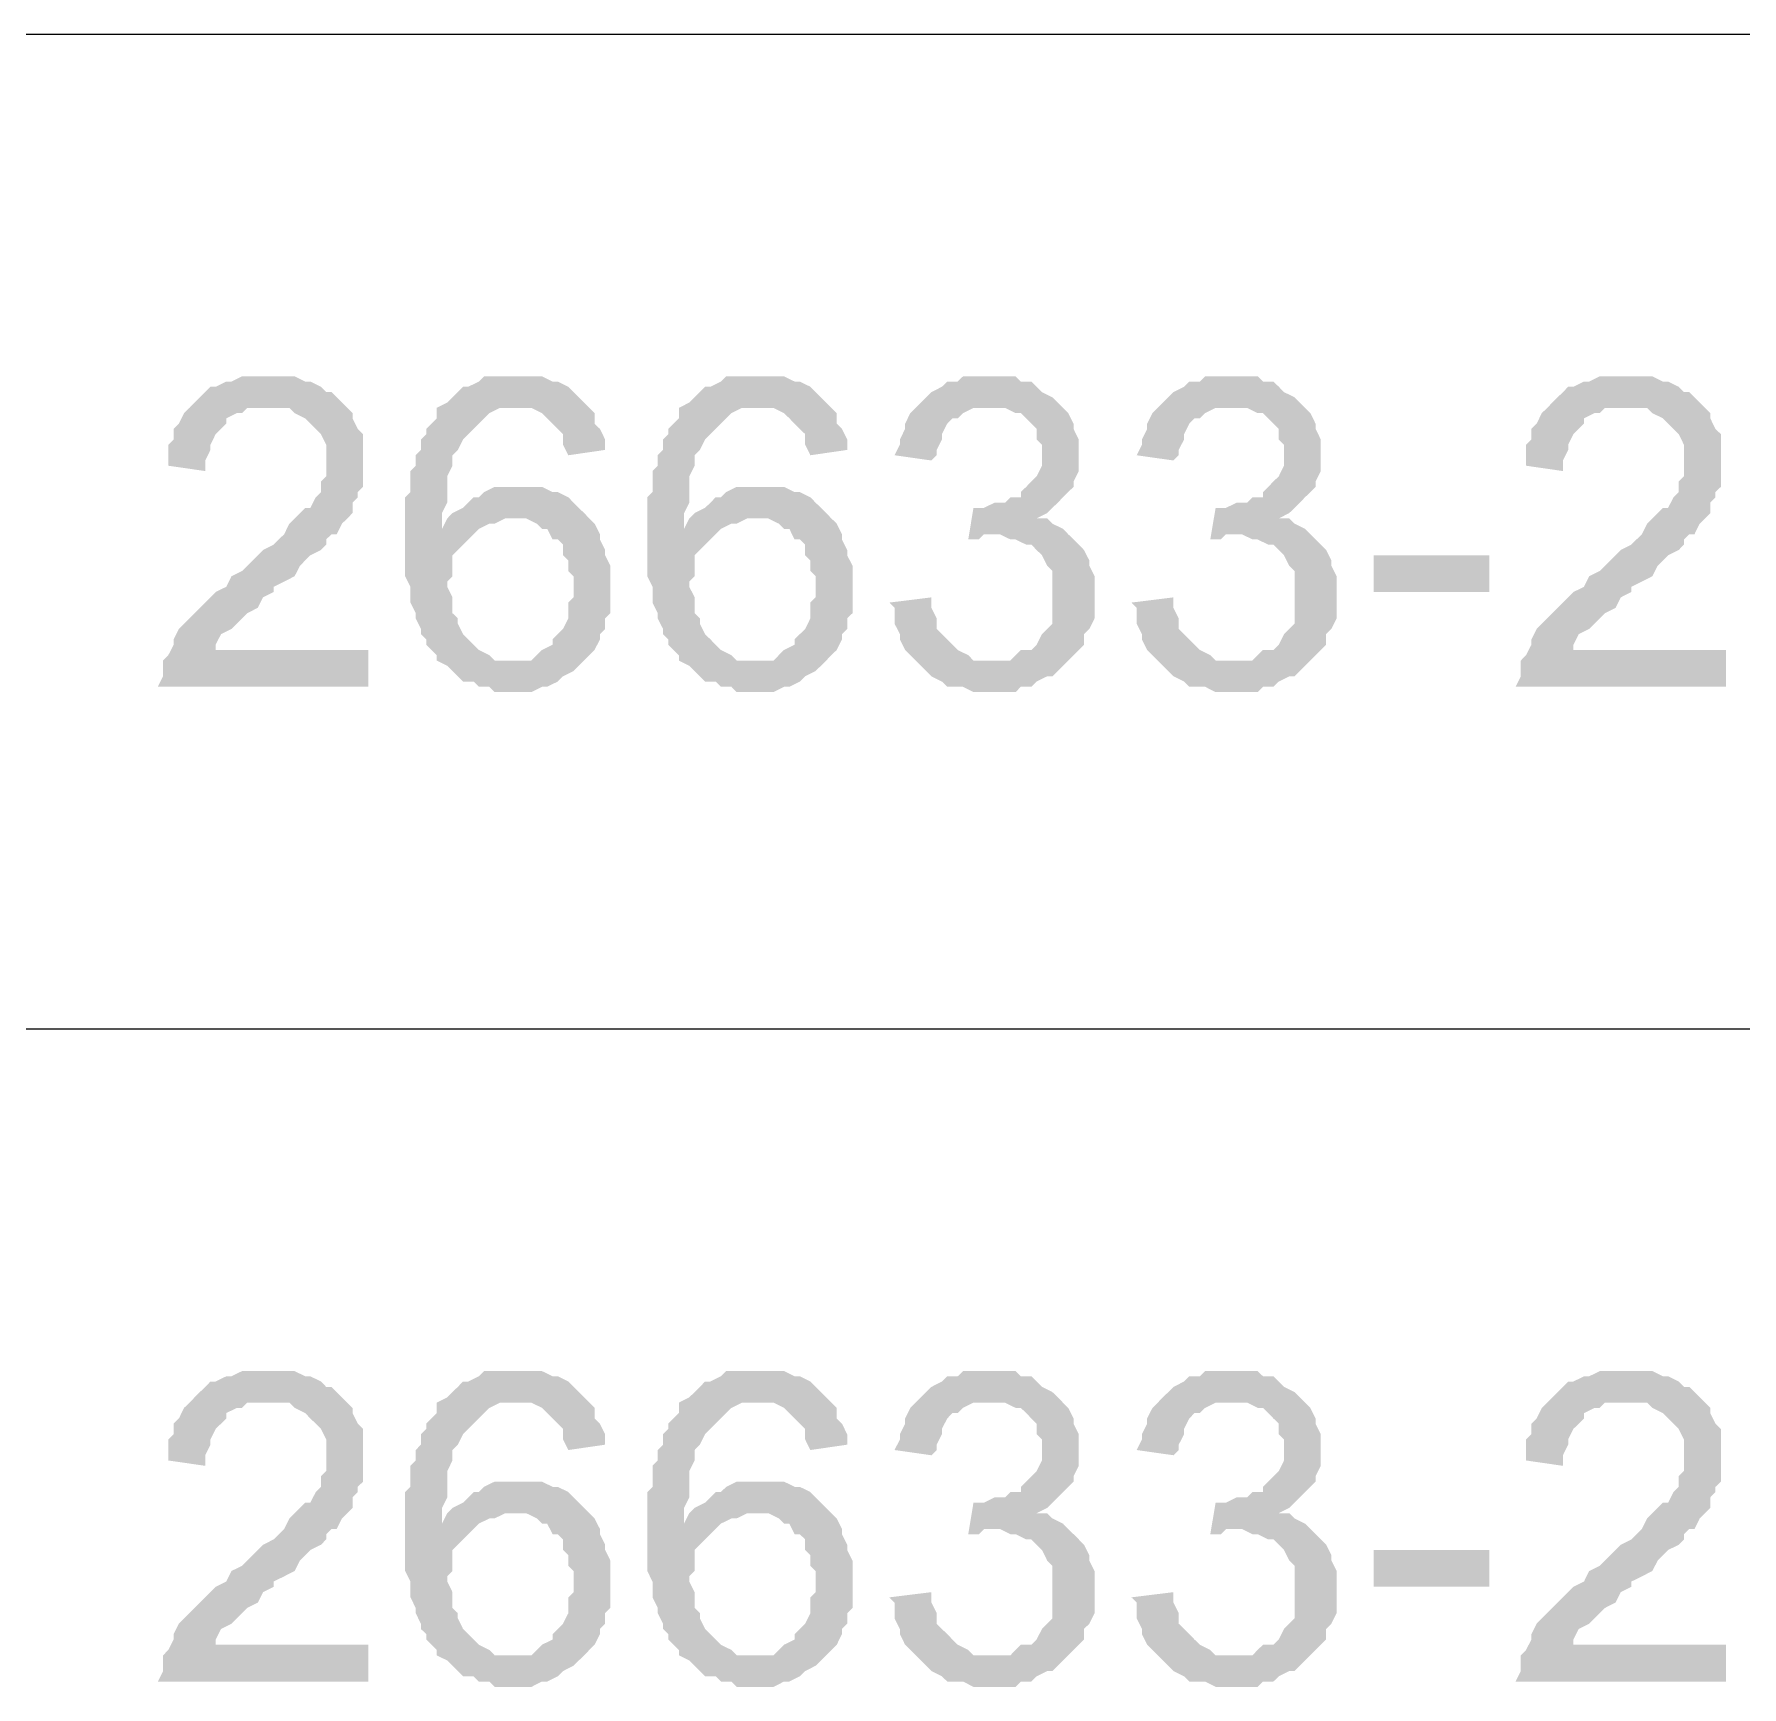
# Model space of a CAD drawing. Header units: millimetres. Extents: x -383313 to -161684, y -117025 to 99224.
# Drawn here: x -369246 to -367873, y -31011 to -29682 of the extents above; entities that cross this region are included whole.
import ezdxf

# ---------------------------------------------------------------- set-up
doc = ezdxf.new("R2010")
doc.units = ezdxf.units.MM
doc.header["$MEASUREMENT"] = 0
doc.layers.add('PDF_Geometry', color=7, linetype='Continuous')
doc.layers.add('PDF_Solid Fills', color=7, linetype='Continuous')

# ---------------------------------------------------------------- blocks, each defined once
blk = doc.blocks.new('A$Cf5759c35')
at = {"layer": 'PDF_Solid Fills'}
for points in [[(-10596, -11692.5), (-10617.2, -11692.5), (-10625.7, -11696.7), (-10629.9, -11696.7), (-10638.4, -11700.9), (-10642.6, -11700.9), (-10646.8, -11705.2), (-10651.1, -11709.4), (-10655.3, -11713.6), (-10659.5, -11717.9), (-10663.8, -11722.1), (-10668, -11730.6), (-10672.2, -11734.8), (-10672.2, -11743.3), (-10676.5, -11747.5), (-10676.5, -11756), (-10676.5, -11764.4), (-10646.8, -11768.7), (-10646.8, -11760.2), (-10642.6, -11751.7), (-10642.6, -11747.5), (-10638.4, -11739), (-10634.1, -11734.8), (-10629.9, -11730.6), (-10629.9, -11726.3), (-10621.4, -11722.1), (-10617.2, -11722.1), (-10613, -11717.9), (-10604.5, -11717.9), (-10596, -11717.9), (-10532.5, -11717.9), (-10541, -11709.4), (-10541, -11709.4), (-10545.2, -11705.2), (-10549.5, -11705.2), (-10553.7, -11700.9), (-10562.2, -11696.7), (-10566.4, -11696.7), (-10574.9, -11692.5), (-10579.1, -11692.5), (-10587.6, -11692.5)], [(-10397.1, -11692.5), (-10422.5, -11692.5), (-10426.7, -11696.7), (-10435.2, -11700.9), (-10439.4, -11700.9), (-10443.6, -11705.2), (-10447.9, -11709.4), (-10452.1, -11713.6), (-10397.1, -11717.9), (-10397.1, -11717.9), (-10388.6, -11717.9), (-10384.4, -11717.9), (-10375.9, -11722.1), (-10371.7, -11726.3), (-10367.4, -11730.6), (-10367.4, -11730.6), (-10363.2, -11734.8), (-10359, -11739), (-10359, -11747.5), (-10354.7, -11756), (-10325.1, -11751.7), (-10325.1, -11747.5), (-10325.1, -11743.3), (-10329.3, -11734.8), (-10333.6, -11730.6), (-10333.6, -11722.1), (-10337.8, -11717.9), (-10342, -11713.6), (-10346.3, -11709.4), (-10350.5, -11705.2), (-10354.7, -11700.9), (-10363.2, -11696.7), (-10367.4, -11696.7), (-10375.9, -11692.5), (-10380.1, -11692.5), (-10388.6, -11692.5)], [(-10202.3, -11692.5), (-10227.7, -11692.5), (-10232, -11696.7), (-10240.4, -11700.9), (-10244.7, -11700.9), (-10248.9, -11705.2), (-10253.1, -11709.4), (-10257.4, -11713.6), (-10202.3, -11717.9), (-10202.3, -11717.9), (-10193.9, -11717.9), (-10189.6, -11717.9), (-10181.2, -11722.1), (-10176.9, -11726.3), (-10172.7, -11730.6), (-10172.7, -11730.6), (-10168.5, -11734.8), (-10164.2, -11739), (-10164.2, -11747.5), (-10160, -11756), (-10130.4, -11751.7), (-10130.4, -11747.5), (-10130.4, -11743.3), (-10134.6, -11734.8), (-10138.8, -11730.6), (-10138.8, -11722.1), (-10143.1, -11717.9), (-10147.3, -11713.6), (-10151.5, -11709.4), (-10155.8, -11705.2), (-10160, -11700.9), (-10168.5, -11696.7), (-10172.7, -11696.7), (-10181.2, -11692.5), (-10185.4, -11692.5), (-10193.9, -11692.5)], [(-10016.1, -11692.5), (-10037.2, -11692.5), (-10041.5, -11696.7), (-10049.9, -11696.7), (-10054.2, -11700.9), (-10062.6, -11705.2), (-10066.9, -11709.4), (-10066.9, -11709.4), (-10071.1, -11713.6), (-10016.1, -11717.9), (-10011.8, -11717.9), (-10003.4, -11717.9), (-9994.9, -11722.1), (-9990.7, -11722.1), (-9986.4, -11726.3), (-9982.2, -11730.6), (-9978, -11734.8), (-9978, -11743.3), (-9973.7, -11747.5), (-9973.7, -11756), (-9973.7, -11760.2), (-9973.7, -11764.4), (-9978, -11772.9), (-9982.2, -11777.1), (-9986.4, -11781.4), (-9990.7, -11785.6), (-9990.7, -11789.8), (-9999.1, -11789.8), (-10003.4, -11794.1), (-10011.8, -11794.1), (-10020.3, -11798.3), (-10024.5, -11798.3), (-9965.3, -11798.3), (-9961, -11794.1), (-9956.8, -11789.8), (-9952.6, -11785.6), (-9948.3, -11781.4), (-9948.3, -11777.1), (-9944.1, -11768.7), (-9944.1, -11764.4), (-9944.1, -11756), (-9944.1, -11751.7), (-9944.1, -11743.3), (-9948.3, -11734.8), (-9948.3, -11730.6), (-9952.6, -11722.1), (-9952.6, -11722.1), (-9956.8, -11717.9), (-9961, -11713.6), (-9965.3, -11709.4), (-9973.7, -11705.2), (-9978, -11700.9), (-9982.2, -11696.7), (-9990.7, -11696.7), (-9994.9, -11692.5), (-10003.4, -11692.5), (-10007.6, -11692.5)], [(-9821.3, -11692.5), (-9842.5, -11692.5), (-9846.7, -11696.7), (-9855.2, -11696.7), (-9859.4, -11700.9), (-9867.9, -11705.2), (-9872.1, -11709.4), (-9872.1, -11709.4), (-9876.4, -11713.6), (-9821.3, -11717.9), (-9817.1, -11717.9), (-9808.6, -11717.9), (-9800.2, -11722.1), (-9795.9, -11722.1), (-9791.7, -11726.3), (-9787.5, -11730.6), (-9783.2, -11734.8), (-9783.2, -11743.3), (-9779, -11747.5), (-9779, -11756), (-9779, -11760.2), (-9779, -11764.4), (-9783.2, -11772.9), (-9787.5, -11777.1), (-9791.7, -11781.4), (-9795.9, -11785.6), (-9795.9, -11789.8), (-9804.4, -11789.8), (-9808.6, -11794.1), (-9817.1, -11794.1), (-9825.6, -11798.3), (-9829.8, -11798.3), (-9770.5, -11798.3), (-9766.3, -11794.1), (-9762.1, -11789.8), (-9757.8, -11785.6), (-9753.6, -11781.4), (-9753.6, -11777.1), (-9749.4, -11768.7), (-9749.4, -11764.4), (-9749.4, -11756), (-9749.4, -11751.7), (-9749.4, -11743.3), (-9753.6, -11734.8), (-9753.6, -11730.6), (-9757.8, -11722.1), (-9757.8, -11722.1), (-9762.1, -11717.9), (-9766.3, -11713.6), (-9770.5, -11709.4), (-9779, -11705.2), (-9783.2, -11700.9), (-9787.5, -11696.7), (-9795.9, -11696.7), (-9800.2, -11692.5), (-9808.6, -11692.5), (-9812.9, -11692.5)], [(-9503.8, -11692.5), (-9525, -11692.5), (-9533.5, -11696.7), (-9537.7, -11696.7), (-9546.2, -11700.9), (-9550.4, -11700.9), (-9554.6, -11705.2), (-9558.9, -11709.4), (-9563.1, -11713.6), (-9567.3, -11717.9), (-9571.6, -11722.1), (-9575.8, -11730.6), (-9580, -11734.8), (-9580, -11743.3), (-9584.3, -11747.5), (-9584.3, -11756), (-9584.3, -11764.4), (-9554.6, -11768.7), (-9554.6, -11760.2), (-9550.4, -11751.7), (-9550.4, -11747.5), (-9546.2, -11739), (-9541.9, -11734.8), (-9537.7, -11730.6), (-9537.7, -11726.3), (-9529.2, -11722.1), (-9525, -11722.1), (-9520.8, -11717.9), (-9512.3, -11717.9), (-9503.8, -11717.9), (-9440.3, -11717.9), (-9448.8, -11709.4), (-9448.8, -11709.4), (-9453, -11705.2), (-9457.3, -11705.2), (-9461.5, -11700.9), (-9470, -11696.7), (-9474.2, -11696.7), (-9482.7, -11692.5), (-9486.9, -11692.5), (-9495.4, -11692.5)], [(-10452.1, -11713.6), (-10460.6, -11717.9), (-10460.6, -11726.3), (-10464.8, -11730.6), (-10469, -11734.8), (-10469, -11739), (-10473.3, -11743.3), (-10473.3, -11751.7), (-10477.5, -11756), (-10477.5, -11764.4), (-10481.7, -11768.7), (-10481.7, -11777.1), (-10481.7, -11785.6), (-10486, -11789.8), (-10486, -11798.3), (-10486, -11806.8), (-10486, -11815.2), (-10486, -11823.7), (-10486, -11827.9), (-10486, -11836.4), (-10486, -11844.9), (-10486, -11853.3), (-10481.7, -11861.8), (-10481.7, -11870.3), (-10481.7, -11874.5), (-10477.5, -11883), (-10477.5, -11887.2), (-10473.3, -11895.7), (-10473.3, -11899.9), (-10469, -11904.1), (-10469, -11908.4), (-10464.8, -11912.6), (-10460.6, -11916.8), (-10460.6, -11921.1), (-10452.1, -11925.3), (-10447.9, -11929.5), (-10443.6, -11933.8), (-10439.4, -11938), (-10430.9, -11938), (-10426.7, -11942.2), (-10418.2, -11942.2), (-10414, -11946.5), (-10405.5, -11946.5), (-10397.1, -11946.5), (-10397.1, -11946.5), (-10392.8, -11946.5), (-10384.4, -11946.5), (-10375.9, -11942.2), (-10371.7, -11942.2), (-10363.2, -11938), (-10359, -11933.8), (-10359, -11933.8), (-10350.5, -11929.5), (-10346.3, -11925.3), (-10342, -11921.1), (-10401.3, -11921.1), (-10405.5, -11921.1), (-10414, -11921.1), (-10418.2, -11916.8), (-10426.7, -11912.6), (-10426.7, -11912.6), (-10430.9, -11908.4), (-10435.2, -11904.1), (-10439.4, -11899.9), (-10443.6, -11891.4), (-10443.6, -11887.2), (-10447.9, -11883), (-10447.9, -11874.5), (-10447.9, -11870.3), (-10452.1, -11861.8), (-10452.1, -11857.6), (-10447.9, -11853.3), (-10447.9, -11844.9), (-10447.9, -11836.4), (-10443.6, -11832.2), (-10439.4, -11827.9), (-10435.2, -11823.7), (-10430.9, -11819.5), (-10426.7, -11815.2), (-10456.3, -11815.2), (-10456.3, -11811), (-10456.3, -11802.5), (-10452.1, -11794.1), (-10452.1, -11785.6), (-10452.1, -11777.1), (-10452.1, -11772.9), (-10447.9, -11764.4), (-10447.9, -11760.2), (-10447.9, -11756), (-10443.6, -11751.7), (-10439.4, -11743.3), (-10435.2, -11739), (-10430.9, -11734.8), (-10426.7, -11730.6), (-10422.5, -11726.3), (-10418.2, -11722.1), (-10409.8, -11717.9), (-10405.5, -11717.9), (-10397.1, -11717.9)], [(-10257.4, -11713.6), (-10265.8, -11717.9), (-10265.8, -11726.3), (-10270.1, -11730.6), (-10274.3, -11734.8), (-10274.3, -11739), (-10278.5, -11743.3), (-10278.5, -11751.7), (-10282.8, -11756), (-10282.8, -11764.4), (-10287, -11768.7), (-10287, -11777.1), (-10287, -11785.6), (-10291.2, -11789.8), (-10291.2, -11798.3), (-10291.2, -11806.8), (-10291.2, -11815.2), (-10291.2, -11823.7), (-10291.2, -11827.9), (-10291.2, -11836.4), (-10291.2, -11844.9), (-10291.2, -11853.3), (-10287, -11861.8), (-10287, -11870.3), (-10287, -11874.5), (-10282.8, -11883), (-10282.8, -11887.2), (-10278.5, -11895.7), (-10278.5, -11899.9), (-10274.3, -11904.1), (-10274.3, -11908.4), (-10270.1, -11912.6), (-10265.8, -11916.8), (-10265.8, -11921.1), (-10257.4, -11925.3), (-10253.1, -11929.5), (-10248.9, -11933.8), (-10244.7, -11938), (-10236.2, -11938), (-10232, -11942.2), (-10223.5, -11942.2), (-10219.3, -11946.5), (-10210.8, -11946.5), (-10202.3, -11946.5), (-10202.3, -11946.5), (-10198.1, -11946.5), (-10189.6, -11946.5), (-10181.2, -11942.2), (-10176.9, -11942.2), (-10168.5, -11938), (-10164.2, -11933.8), (-10164.2, -11933.8), (-10155.8, -11929.5), (-10151.5, -11925.3), (-10147.3, -11921.1), (-10206.6, -11921.1), (-10210.8, -11921.1), (-10219.3, -11921.1), (-10223.5, -11916.8), (-10232, -11912.6), (-10232, -11912.6), (-10236.2, -11908.4), (-10240.4, -11904.1), (-10244.7, -11899.9), (-10248.9, -11891.4), (-10248.9, -11887.2), (-10253.1, -11883), (-10253.1, -11874.5), (-10253.1, -11870.3), (-10257.4, -11861.8), (-10257.4, -11857.6), (-10253.1, -11853.3), (-10253.1, -11844.9), (-10253.1, -11836.4), (-10248.9, -11832.2), (-10244.7, -11827.9), (-10240.4, -11823.7), (-10236.2, -11819.5), (-10232, -11815.2), (-10261.6, -11815.2), (-10261.6, -11811), (-10261.6, -11802.5), (-10257.4, -11794.1), (-10257.4, -11785.6), (-10257.4, -11777.1), (-10257.4, -11772.9), (-10253.1, -11764.4), (-10253.1, -11760.2), (-10253.1, -11756), (-10248.9, -11751.7), (-10244.7, -11743.3), (-10240.4, -11739), (-10236.2, -11734.8), (-10232, -11730.6), (-10227.7, -11726.3), (-10223.5, -11722.1), (-10215, -11717.9), (-10210.8, -11717.9), (-10202.3, -11717.9)], [(-10071.1, -11713.6), (-10075.3, -11717.9), (-10079.6, -11722.1), (-10083.8, -11730.6), (-10083.8, -11734.8), (-10088, -11743.3), (-10088, -11747.5), (-10092.3, -11756), (-10062.6, -11760.2), (-10058.4, -11756), (-10058.4, -11751.7), (-10054.2, -11743.3), (-10054.2, -11739), (-10049.9, -11730.6), (-10045.7, -11726.3), (-10041.5, -11726.3), (-10037.2, -11722.1), (-10028.8, -11717.9), (-10024.5, -11717.9), (-10016.1, -11717.9)], [(-9876.4, -11713.6), (-9880.6, -11717.9), (-9884.8, -11722.1), (-9889.1, -11730.6), (-9889.1, -11734.8), (-9893.3, -11743.3), (-9893.3, -11747.5), (-9897.5, -11756), (-9867.9, -11760.2), (-9863.7, -11756), (-9863.7, -11751.7), (-9859.4, -11743.3), (-9859.4, -11739), (-9855.2, -11730.6), (-9851, -11726.3), (-9846.7, -11726.3), (-9842.5, -11722.1), (-9834, -11717.9), (-9829.8, -11717.9), (-9821.3, -11717.9)], [(-10532.5, -11717.9), (-10596, -11717.9), (-10579.1, -11717.9), (-10574.9, -11722.1), (-10566.4, -11726.3), (-10562.2, -11730.6), (-10562.2, -11730.6), (-10557.9, -11734.8), (-10553.7, -11739), (-10549.5, -11747.5), (-10549.5, -11751.7), (-10549.5, -11760.2), (-10549.5, -11764.4), (-10549.5, -11772.9), (-10553.7, -11777.1), (-10553.7, -11785.6), (-10557.9, -11789.8), (-10562.2, -11798.3), (-10566.4, -11798.3), (-10570.6, -11802.5), (-10574.9, -11806.8), (-10579.1, -11811), (-10583.3, -11819.5), (-10587.6, -11823.7), (-10591.8, -11827.9), (-10600.3, -11832.2), (-10604.5, -11836.4), (-10613, -11844.9), (-10617.2, -11849.1), (-10625.7, -11853.3), (-10629.9, -11861.8), (-10638.4, -11866), (-10642.6, -11870.3), (-10646.8, -11874.5), (-10651.1, -11878.7), (-10655.3, -11883), (-10659.5, -11887.2), (-10663.8, -11891.4), (-10668, -11895.7), (-10672.2, -11904.1), (-10672.2, -11908.4), (-10676.5, -11916.8), (-10680.7, -11921.1), (-10680.7, -11921.1), (-10680.7, -11929.5), (-10680.7, -11933.8), (-10684.9, -11942.2), (-10515.6, -11942.2), (-10515.6, -11912.6), (-10638.4, -11912.6), (-10638.4, -11912.6), (-10638.4, -11908.4), (-10634.1, -11899.9), (-10625.7, -11895.7), (-10625.7, -11895.7), (-10621.4, -11891.4), (-10617.2, -11887.2), (-10613, -11883), (-10604.5, -11878.7), (-10600.3, -11870.3), (-10591.8, -11866), (-10591.8, -11861.8), (-10583.3, -11857.6), (-10574.9, -11853.3), (-10570.6, -11844.9), (-10566.4, -11840.6), (-10562.2, -11836.4), (-10553.7, -11832.2), (-10549.5, -11827.9), (-10549.5, -11823.7), (-10545.2, -11819.5), (-10541, -11819.5), (-10536.8, -11811), (-10532.5, -11806.8), (-10528.3, -11802.5), (-10528.3, -11794.1), (-10524.1, -11789.8), (-10524.1, -11785.6), (-10519.8, -11781.4), (-10519.8, -11772.9), (-10519.8, -11768.7), (-10519.8, -11760.2), (-10519.8, -11760.2), (-10519.8, -11751.7), (-10519.8, -11747.5), (-10519.8, -11739), (-10524.1, -11734.8), (-10528.3, -11726.3), (-10528.3, -11722.1)], [(-9440.3, -11717.9), (-9503.8, -11717.9), (-9486.9, -11717.9), (-9482.7, -11722.1), (-9474.2, -11726.3), (-9470, -11730.6), (-9470, -11730.6), (-9465.7, -11734.8), (-9461.5, -11739), (-9457.3, -11747.5), (-9457.3, -11751.7), (-9457.3, -11760.2), (-9457.3, -11764.4), (-9457.3, -11772.9), (-9461.5, -11777.1), (-9461.5, -11785.6), (-9465.7, -11789.8), (-9470, -11798.3), (-9474.2, -11798.3), (-9478.4, -11802.5), (-9482.7, -11806.8), (-9486.9, -11811), (-9491.1, -11819.5), (-9495.4, -11823.7), (-9499.6, -11827.9), (-9508.1, -11832.2), (-9512.3, -11836.4), (-9520.8, -11844.9), (-9525, -11849.1), (-9533.5, -11853.3), (-9537.7, -11861.8), (-9546.2, -11866), (-9550.4, -11870.3), (-9554.6, -11874.5), (-9558.9, -11878.7), (-9563.1, -11883), (-9567.3, -11887.2), (-9571.6, -11891.4), (-9575.8, -11895.7), (-9580, -11904.1), (-9580, -11908.4), (-9584.3, -11916.8), (-9588.5, -11921.1), (-9588.5, -11921.1), (-9588.5, -11929.5), (-9588.5, -11933.8), (-9592.7, -11942.2), (-9423.4, -11942.2), (-9423.4, -11912.6), (-9546.2, -11912.6), (-9546.2, -11912.6), (-9546.2, -11908.4), (-9541.9, -11899.9), (-9533.5, -11895.7), (-9533.5, -11895.7), (-9529.2, -11891.4), (-9525, -11887.2), (-9520.8, -11883), (-9512.3, -11878.7), (-9508.1, -11870.3), (-9499.6, -11866), (-9499.6, -11861.8), (-9491.1, -11857.6), (-9482.7, -11853.3), (-9478.4, -11844.9), (-9474.2, -11840.6), (-9470, -11836.4), (-9461.5, -11832.2), (-9457.3, -11827.9), (-9457.3, -11823.7), (-9453, -11819.5), (-9448.8, -11819.5), (-9444.6, -11811), (-9440.3, -11806.8), (-9436.1, -11802.5), (-9436.1, -11794.1), (-9431.9, -11789.8), (-9431.9, -11785.6), (-9427.6, -11781.4), (-9427.6, -11772.9), (-9427.6, -11768.7), (-9427.6, -11760.2), (-9427.6, -11760.2), (-9427.6, -11751.7), (-9427.6, -11747.5), (-9427.6, -11739), (-9431.9, -11734.8), (-9436.1, -11726.3), (-9436.1, -11722.1)], [(-10392.8, -11781.4), (-10392.8, -11781.4), (-10414, -11781.4), (-10422.5, -11785.6), (-10426.7, -11789.8), (-10430.9, -11789.8), (-10435.2, -11794.1), (-10439.4, -11798.3), (-10447.9, -11802.5), (-10452.1, -11806.8), (-10456.3, -11815.2), (-10426.7, -11815.2), (-10418.2, -11811), (-10414, -11811), (-10405.5, -11806.8), (-10401.3, -11806.8), (-10342, -11802.5), (-10346.3, -11798.3), (-10350.5, -11794.1), (-10354.7, -11789.8), (-10363.2, -11785.6), (-10367.4, -11785.6), (-10375.9, -11781.4), (-10380.1, -11781.4), (-10388.6, -11781.4)], [(-10198.1, -11781.4), (-10198.1, -11781.4), (-10219.3, -11781.4), (-10227.7, -11785.6), (-10232, -11789.8), (-10236.2, -11789.8), (-10240.4, -11794.1), (-10244.7, -11798.3), (-10253.1, -11802.5), (-10257.4, -11806.8), (-10261.6, -11815.2), (-10232, -11815.2), (-10223.5, -11811), (-10219.3, -11811), (-10210.8, -11806.8), (-10206.6, -11806.8), (-10147.3, -11802.5), (-10151.5, -11798.3), (-10155.8, -11794.1), (-10160, -11789.8), (-10168.5, -11785.6), (-10172.7, -11785.6), (-10181.2, -11781.4), (-10185.4, -11781.4), (-10193.9, -11781.4)], [(-10028.8, -11798.3), (-10033, -11823.7), (-10033, -11823.7), (-10024.5, -11823.7), (-10020.3, -11819.5), (-10011.8, -11819.5), (-9952.6, -11819.5), (-9956.8, -11815.2), (-9965.3, -11811), (-9969.5, -11806.8), (-9978, -11806.8), (-9969.5, -11802.5), (-9965.3, -11798.3), (-10024.5, -11798.3)], [(-9834, -11798.3), (-9838.3, -11823.7), (-9838.3, -11823.7), (-9829.8, -11823.7), (-9825.6, -11819.5), (-9817.1, -11819.5), (-9757.8, -11819.5), (-9762.1, -11815.2), (-9770.5, -11811), (-9774.8, -11806.8), (-9783.2, -11806.8), (-9774.8, -11802.5), (-9770.5, -11798.3), (-9829.8, -11798.3)], [(-10342, -11802.5), (-10401.3, -11806.8), (-10388.6, -11806.8), (-10380.1, -11811), (-10375.9, -11815.2), (-10371.7, -11815.2), (-10367.4, -11823.7), (-10363.2, -11823.7), (-10359, -11827.9), (-10359, -11836.4), (-10354.7, -11840.6), (-10354.7, -11849.1), (-10350.5, -11853.3), (-10350.5, -11861.8), (-10350.5, -11870.3), (-10354.7, -11874.5), (-10354.7, -11883), (-10354.7, -11887.2), (-10359, -11895.7), (-10363.2, -11899.9), (-10367.4, -11904.1), (-10367.4, -11908.4), (-10375.9, -11912.6), (-10380.1, -11916.8), (-10384.4, -11921.1), (-10392.8, -11921.1), (-10401.3, -11921.1), (-10342, -11921.1), (-10337.8, -11916.8), (-10333.6, -11912.6), (-10329.3, -11904.1), (-10329.3, -11899.9), (-10325.1, -11895.7), (-10325.1, -11887.2), (-10320.9, -11883), (-10320.9, -11874.5), (-10320.9, -11870.3), (-10320.9, -11861.8), (-10320.9, -11857.6), (-10320.9, -11849.1), (-10320.9, -11844.9), (-10325.1, -11836.4), (-10325.1, -11832.2), (-10329.3, -11823.7), (-10329.3, -11819.5), (-10333.6, -11811), (-10337.8, -11806.8)], [(-10147.3, -11802.5), (-10206.6, -11806.8), (-10193.9, -11806.8), (-10185.4, -11811), (-10181.2, -11815.2), (-10176.9, -11815.2), (-10172.7, -11823.7), (-10168.5, -11823.7), (-10164.2, -11827.9), (-10164.2, -11836.4), (-10160, -11840.6), (-10160, -11849.1), (-10155.8, -11853.3), (-10155.8, -11861.8), (-10155.8, -11870.3), (-10160, -11874.5), (-10160, -11883), (-10160, -11887.2), (-10164.2, -11895.7), (-10168.5, -11899.9), (-10172.7, -11904.1), (-10172.7, -11908.4), (-10181.2, -11912.6), (-10185.4, -11916.8), (-10189.6, -11921.1), (-10198.1, -11921.1), (-10206.6, -11921.1), (-10147.3, -11921.1), (-10143.1, -11916.8), (-10138.8, -11912.6), (-10134.6, -11904.1), (-10134.6, -11899.9), (-10130.4, -11895.7), (-10130.4, -11887.2), (-10126.1, -11883), (-10126.1, -11874.5), (-10126.1, -11870.3), (-10126.1, -11861.8), (-10126.1, -11857.6), (-10126.1, -11849.1), (-10126.1, -11844.9), (-10130.4, -11836.4), (-10130.4, -11832.2), (-10134.6, -11823.7), (-10134.6, -11819.5), (-10138.8, -11811), (-10143.1, -11806.8)], [(-9952.6, -11819.5), (-10011.8, -11819.5), (-10007.6, -11819.5), (-9999.1, -11823.7), (-9994.9, -11823.7), (-9986.4, -11827.9), (-9982.2, -11827.9), (-9978, -11832.2), (-9973.7, -11836.4), (-9969.5, -11844.9), (-9965.3, -11849.1), (-9965.3, -11853.3), (-9965.3, -11861.8), (-9965.3, -11870.3), (-9965.3, -11870.3), (-9965.3, -11874.5), (-9965.3, -11883), (-9965.3, -11891.4), (-9969.5, -11895.7), (-9973.7, -11899.9), (-9978, -11908.4), (-9982.2, -11912.6), (-9990.7, -11912.6), (-9994.9, -11916.8), (-9999.1, -11921.1), (-10007.6, -11921.1), (-10016.1, -11921.1), (-10075.3, -11921.1), (-10071.1, -11925.3), (-10066.9, -11929.5), (-10062.6, -11933.8), (-10054.2, -11938), (-10049.9, -11942.2), (-10041.5, -11942.2), (-10037.2, -11942.2), (-10028.8, -11946.5), (-10024.5, -11946.5), (-10016.1, -11946.5), (-10011.8, -11946.5), (-10003.4, -11946.5), (-9994.9, -11946.5), (-9990.7, -11942.2), (-9982.2, -11942.2), (-9978, -11938), (-9969.5, -11933.8), (-9965.3, -11933.8), (-9961, -11929.5), (-9956.8, -11925.3), (-9952.6, -11921.1), (-9948.3, -11916.8), (-9944.1, -11912.6), (-9939.9, -11908.4), (-9939.9, -11899.9), (-9935.6, -11895.7), (-9931.4, -11887.2), (-9931.4, -11883), (-9931.4, -11874.5), (-9931.4, -11870.3), (-9931.4, -11866), (-9931.4, -11857.6), (-9931.4, -11853.3), (-9935.6, -11844.9), (-9935.6, -11840.6), (-9939.9, -11832.2), (-9944.1, -11827.9), (-9944.1, -11827.9), (-9948.3, -11823.7)], [(-9757.8, -11819.5), (-9817.1, -11819.5), (-9812.9, -11819.5), (-9804.4, -11823.7), (-9800.2, -11823.7), (-9791.7, -11827.9), (-9787.5, -11827.9), (-9783.2, -11832.2), (-9779, -11836.4), (-9774.8, -11844.9), (-9770.5, -11849.1), (-9770.5, -11853.3), (-9770.5, -11861.8), (-9770.5, -11870.3), (-9770.5, -11870.3), (-9770.5, -11874.5), (-9770.5, -11883), (-9770.5, -11891.4), (-9774.8, -11895.7), (-9779, -11899.9), (-9783.2, -11908.4), (-9787.5, -11912.6), (-9795.9, -11912.6), (-9800.2, -11916.8), (-9804.4, -11921.1), (-9812.9, -11921.1), (-9821.3, -11921.1), (-9880.6, -11921.1), (-9876.4, -11925.3), (-9872.1, -11929.5), (-9867.9, -11933.8), (-9859.4, -11938), (-9855.2, -11942.2), (-9846.7, -11942.2), (-9842.5, -11942.2), (-9834, -11946.5), (-9829.8, -11946.5), (-9821.3, -11946.5), (-9817.1, -11946.5), (-9808.6, -11946.5), (-9800.2, -11946.5), (-9795.9, -11942.2), (-9787.5, -11942.2), (-9783.2, -11938), (-9774.8, -11933.8), (-9770.5, -11933.8), (-9766.3, -11929.5), (-9762.1, -11925.3), (-9757.8, -11921.1), (-9753.6, -11916.8), (-9749.4, -11912.6), (-9745.1, -11908.4), (-9745.1, -11899.9), (-9740.9, -11895.7), (-9736.7, -11887.2), (-9736.7, -11883), (-9736.7, -11874.5), (-9736.7, -11870.3), (-9736.7, -11866), (-9736.7, -11857.6), (-9736.7, -11853.3), (-9740.9, -11844.9), (-9740.9, -11840.6), (-9745.1, -11832.2), (-9749.4, -11827.9), (-9749.4, -11827.9), (-9753.6, -11823.7)], [(-10062.6, -11870.3), (-10096.5, -11874.5), (-10092.3, -11878.7), (-10092.3, -11891.4), (-10088, -11899.9), (-10088, -11904.1), (-10083.8, -11912.6), (-10079.6, -11916.8), (-10075.3, -11921.1), (-10016.1, -11921.1), (-10020.3, -11921.1), (-10028.8, -11921.1), (-10033, -11916.8), (-10041.5, -11912.6), (-10045.7, -11908.4), (-10045.7, -11908.4), (-10049.9, -11904.1), (-10054.2, -11899.9), (-10058.4, -11895.7), (-10058.4, -11887.2), (-10062.6, -11878.7)], [(-9867.9, -11870.3), (-9901.8, -11874.5), (-9897.5, -11878.7), (-9897.5, -11891.4), (-9893.3, -11899.9), (-9893.3, -11904.1), (-9889.1, -11912.6), (-9884.8, -11916.8), (-9880.6, -11921.1), (-9821.3, -11921.1), (-9825.6, -11921.1), (-9834, -11921.1), (-9838.3, -11916.8), (-9846.7, -11912.6), (-9851, -11908.4), (-9851, -11908.4), (-9855.2, -11904.1), (-9859.4, -11899.9), (-9863.7, -11895.7), (-9863.7, -11887.2), (-9867.9, -11878.7)], [(-10596, -12492.6), (-10617.2, -12492.6), (-10625.7, -12496.8), (-10629.9, -12496.8), (-10638.4, -12501), (-10642.6, -12501), (-10646.8, -12505.3), (-10651.1, -12509.5), (-10655.3, -12513.7), (-10659.5, -12518), (-10663.8, -12522.2), (-10668, -12530.7), (-10672.2, -12534.9), (-10672.2, -12543.4), (-10676.5, -12547.6), (-10676.5, -12556.1), (-10676.5, -12564.5), (-10646.8, -12568.8), (-10646.8, -12560.3), (-10642.6, -12551.8), (-10642.6, -12547.6), (-10638.4, -12539.1), (-10634.1, -12534.9), (-10629.9, -12530.7), (-10629.9, -12526.4), (-10621.4, -12522.2), (-10617.2, -12522.2), (-10613, -12518), (-10604.5, -12518), (-10596, -12518), (-10532.5, -12518), (-10541, -12509.5), (-10541, -12509.5), (-10545.2, -12505.3), (-10549.5, -12505.3), (-10553.7, -12501), (-10562.2, -12496.8), (-10566.4, -12496.8), (-10574.9, -12492.6), (-10579.1, -12492.6), (-10587.6, -12492.6)], [(-10397.1, -12492.6), (-10422.5, -12492.6), (-10426.7, -12496.8), (-10435.2, -12501), (-10439.4, -12501), (-10443.6, -12505.3), (-10447.9, -12509.5), (-10452.1, -12513.7), (-10397.1, -12518), (-10397.1, -12518), (-10388.6, -12518), (-10384.4, -12518), (-10375.9, -12522.2), (-10371.7, -12526.4), (-10367.4, -12530.7), (-10367.4, -12530.7), (-10363.2, -12534.9), (-10359, -12539.1), (-10359, -12547.6), (-10354.7, -12556.1), (-10325.1, -12551.8), (-10325.1, -12547.6), (-10325.1, -12543.4), (-10329.3, -12534.9), (-10333.6, -12530.7), (-10333.6, -12522.2), (-10337.8, -12518), (-10342, -12513.7), (-10346.3, -12509.5), (-10350.5, -12505.3), (-10354.7, -12501), (-10363.2, -12496.8), (-10367.4, -12496.8), (-10375.9, -12492.6), (-10380.1, -12492.6), (-10388.6, -12492.6)], [(-10202.3, -12492.6), (-10227.7, -12492.6), (-10232, -12496.8), (-10240.4, -12501), (-10244.7, -12501), (-10248.9, -12505.3), (-10253.1, -12509.5), (-10257.4, -12513.7), (-10202.3, -12518), (-10202.3, -12518), (-10193.9, -12518), (-10189.6, -12518), (-10181.2, -12522.2), (-10176.9, -12526.4), (-10172.7, -12530.7), (-10172.7, -12530.7), (-10168.5, -12534.9), (-10164.2, -12539.1), (-10164.2, -12547.6), (-10160, -12556.1), (-10130.4, -12551.8), (-10130.4, -12547.6), (-10130.4, -12543.4), (-10134.6, -12534.9), (-10138.8, -12530.7), (-10138.8, -12522.2), (-10143.1, -12518), (-10147.3, -12513.7), (-10151.5, -12509.5), (-10155.8, -12505.3), (-10160, -12501), (-10168.5, -12496.8), (-10172.7, -12496.8), (-10181.2, -12492.6), (-10185.4, -12492.6), (-10193.9, -12492.6)], [(-10016.1, -12492.6), (-10037.2, -12492.6), (-10041.5, -12496.8), (-10049.9, -12496.8), (-10054.2, -12501), (-10062.6, -12505.3), (-10066.9, -12509.5), (-10066.9, -12509.5), (-10071.1, -12513.7), (-10016.1, -12518), (-10011.8, -12518), (-10003.4, -12518), (-9994.9, -12522.2), (-9990.7, -12522.2), (-9986.4, -12526.4), (-9982.2, -12530.7), (-9978, -12534.9), (-9978, -12543.4), (-9973.7, -12547.6), (-9973.7, -12556.1), (-9973.7, -12560.3), (-9973.7, -12564.5), (-9978, -12573), (-9982.2, -12577.2), (-9986.4, -12581.5), (-9990.7, -12585.7), (-9990.7, -12589.9), (-9999.1, -12589.9), (-10003.4, -12594.2), (-10011.8, -12594.2), (-10020.3, -12598.4), (-10024.5, -12598.4), (-9965.3, -12598.4), (-9961, -12594.2), (-9956.8, -12589.9), (-9952.6, -12585.7), (-9948.3, -12581.5), (-9948.3, -12577.2), (-9944.1, -12568.8), (-9944.1, -12564.5), (-9944.1, -12556.1), (-9944.1, -12551.8), (-9944.1, -12543.4), (-9948.3, -12534.9), (-9948.3, -12530.7), (-9952.6, -12522.2), (-9952.6, -12522.2), (-9956.8, -12518), (-9961, -12513.7), (-9965.3, -12509.5), (-9973.7, -12505.3), (-9978, -12501), (-9982.2, -12496.8), (-9990.7, -12496.8), (-9994.9, -12492.6), (-10003.4, -12492.6), (-10007.6, -12492.6)], [(-9821.3, -12492.6), (-9842.5, -12492.6), (-9846.7, -12496.8), (-9855.2, -12496.8), (-9859.4, -12501), (-9867.9, -12505.3), (-9872.1, -12509.5), (-9872.1, -12509.5), (-9876.4, -12513.7), (-9821.3, -12518), (-9817.1, -12518), (-9808.6, -12518), (-9800.2, -12522.2), (-9795.9, -12522.2), (-9791.7, -12526.4), (-9787.5, -12530.7), (-9783.2, -12534.9), (-9783.2, -12543.4), (-9779, -12547.6), (-9779, -12556.1), (-9779, -12560.3), (-9779, -12564.5), (-9783.2, -12573), (-9787.5, -12577.2), (-9791.7, -12581.5), (-9795.9, -12585.7), (-9795.9, -12589.9), (-9804.4, -12589.9), (-9808.6, -12594.2), (-9817.1, -12594.2), (-9825.6, -12598.4), (-9829.8, -12598.4), (-9770.5, -12598.4), (-9766.3, -12594.2), (-9762.1, -12589.9), (-9757.8, -12585.7), (-9753.6, -12581.5), (-9753.6, -12577.2), (-9749.4, -12568.8), (-9749.4, -12564.5), (-9749.4, -12556.1), (-9749.4, -12551.8), (-9749.4, -12543.4), (-9753.6, -12534.9), (-9753.6, -12530.7), (-9757.8, -12522.2), (-9757.8, -12522.2), (-9762.1, -12518), (-9766.3, -12513.7), (-9770.5, -12509.5), (-9779, -12505.3), (-9783.2, -12501), (-9787.5, -12496.8), (-9795.9, -12496.8), (-9800.2, -12492.6), (-9808.6, -12492.6), (-9812.9, -12492.6)], [(-9503.8, -12492.6), (-9525, -12492.6), (-9533.5, -12496.8), (-9537.7, -12496.8), (-9546.2, -12501), (-9550.4, -12501), (-9554.6, -12505.3), (-9558.9, -12509.5), (-9563.1, -12513.7), (-9567.3, -12518), (-9571.6, -12522.2), (-9575.8, -12530.7), (-9580, -12534.9), (-9580, -12543.4), (-9584.3, -12547.6), (-9584.3, -12556.1), (-9584.3, -12564.5), (-9554.6, -12568.8), (-9554.6, -12560.3), (-9550.4, -12551.8), (-9550.4, -12547.6), (-9546.2, -12539.1), (-9541.9, -12534.9), (-9537.7, -12530.7), (-9537.7, -12526.4), (-9529.2, -12522.2), (-9525, -12522.2), (-9520.8, -12518), (-9512.3, -12518), (-9503.8, -12518), (-9440.3, -12518), (-9448.8, -12509.5), (-9448.8, -12509.5), (-9453, -12505.3), (-9457.3, -12505.3), (-9461.5, -12501), (-9470, -12496.8), (-9474.2, -12496.8), (-9482.7, -12492.6), (-9486.9, -12492.6), (-9495.4, -12492.6)], [(-10452.1, -12513.7), (-10460.6, -12518), (-10460.6, -12526.4), (-10464.8, -12530.7), (-10469, -12534.9), (-10469, -12539.1), (-10473.3, -12543.4), (-10473.3, -12551.8), (-10477.5, -12556.1), (-10477.5, -12564.5), (-10481.7, -12568.8), (-10481.7, -12577.2), (-10481.7, -12585.7), (-10486, -12589.9), (-10486, -12598.4), (-10486, -12606.9), (-10486, -12615.3), (-10486, -12623.8), (-10486, -12628), (-10486, -12636.5), (-10486, -12645), (-10486, -12653.4), (-10481.7, -12661.9), (-10481.7, -12670.4), (-10481.7, -12674.6), (-10477.5, -12683.1), (-10477.5, -12687.3), (-10473.3, -12695.8), (-10473.3, -12700), (-10469, -12704.2), (-10469, -12708.5), (-10464.8, -12712.7), (-10460.6, -12716.9), (-10460.6, -12721.2), (-10452.1, -12725.4), (-10447.9, -12729.6), (-10443.6, -12733.9), (-10439.4, -12738.1), (-10430.9, -12738.1), (-10426.7, -12742.3), (-10418.2, -12742.3), (-10414, -12746.6), (-10405.5, -12746.6), (-10397.1, -12746.6), (-10397.1, -12746.6), (-10392.8, -12746.6), (-10384.4, -12746.6), (-10375.9, -12742.3), (-10371.7, -12742.3), (-10363.2, -12738.1), (-10359, -12733.9), (-10359, -12733.9), (-10350.5, -12729.6), (-10346.3, -12725.4), (-10342, -12721.2), (-10401.3, -12721.2), (-10405.5, -12721.2), (-10414, -12721.2), (-10418.2, -12716.9), (-10426.7, -12712.7), (-10426.7, -12712.7), (-10430.9, -12708.5), (-10435.2, -12704.2), (-10439.4, -12700), (-10443.6, -12691.5), (-10443.6, -12687.3), (-10447.9, -12683.1), (-10447.9, -12674.6), (-10447.9, -12670.4), (-10452.1, -12661.9), (-10452.1, -12657.7), (-10447.9, -12653.4), (-10447.9, -12645), (-10447.9, -12636.5), (-10443.6, -12632.3), (-10439.4, -12628), (-10435.2, -12623.8), (-10430.9, -12619.6), (-10426.7, -12615.3), (-10456.3, -12615.3), (-10456.3, -12611.1), (-10456.3, -12602.6), (-10452.1, -12594.2), (-10452.1, -12585.7), (-10452.1, -12577.2), (-10452.1, -12573), (-10447.9, -12564.5), (-10447.9, -12560.3), (-10447.9, -12556.1), (-10443.6, -12551.8), (-10439.4, -12543.4), (-10435.2, -12539.1), (-10430.9, -12534.9), (-10426.7, -12530.7), (-10422.5, -12526.4), (-10418.2, -12522.2), (-10409.8, -12518), (-10405.5, -12518), (-10397.1, -12518)], [(-10257.4, -12513.7), (-10265.8, -12518), (-10265.8, -12526.4), (-10270.1, -12530.7), (-10274.3, -12534.9), (-10274.3, -12539.1), (-10278.5, -12543.4), (-10278.5, -12551.8), (-10282.8, -12556.1), (-10282.8, -12564.5), (-10287, -12568.8), (-10287, -12577.2), (-10287, -12585.7), (-10291.2, -12589.9), (-10291.2, -12598.4), (-10291.2, -12606.9), (-10291.2, -12615.3), (-10291.2, -12623.8), (-10291.2, -12628), (-10291.2, -12636.5), (-10291.2, -12645), (-10291.2, -12653.4), (-10287, -12661.9), (-10287, -12670.4), (-10287, -12674.6), (-10282.8, -12683.1), (-10282.8, -12687.3), (-10278.5, -12695.8), (-10278.5, -12700), (-10274.3, -12704.2), (-10274.3, -12708.5), (-10270.1, -12712.7), (-10265.8, -12716.9), (-10265.8, -12721.2), (-10257.4, -12725.4), (-10253.1, -12729.6), (-10248.9, -12733.9), (-10244.7, -12738.1), (-10236.2, -12738.1), (-10232, -12742.3), (-10223.5, -12742.3), (-10219.3, -12746.6), (-10210.8, -12746.6), (-10202.3, -12746.6), (-10202.3, -12746.6), (-10198.1, -12746.6), (-10189.6, -12746.6), (-10181.2, -12742.3), (-10176.9, -12742.3), (-10168.5, -12738.1), (-10164.2, -12733.9), (-10164.2, -12733.9), (-10155.8, -12729.6), (-10151.5, -12725.4), (-10147.3, -12721.2), (-10206.6, -12721.2), (-10210.8, -12721.2), (-10219.3, -12721.2), (-10223.5, -12716.9), (-10232, -12712.7), (-10232, -12712.7), (-10236.2, -12708.5), (-10240.4, -12704.2), (-10244.7, -12700), (-10248.9, -12691.5), (-10248.9, -12687.3), (-10253.1, -12683.1), (-10253.1, -12674.6), (-10253.1, -12670.4), (-10257.4, -12661.9), (-10257.4, -12657.7), (-10253.1, -12653.4), (-10253.1, -12645), (-10253.1, -12636.5), (-10248.9, -12632.3), (-10244.7, -12628), (-10240.4, -12623.8), (-10236.2, -12619.6), (-10232, -12615.3), (-10261.6, -12615.3), (-10261.6, -12611.1), (-10261.6, -12602.6), (-10257.4, -12594.2), (-10257.4, -12585.7), (-10257.4, -12577.2), (-10257.4, -12573), (-10253.1, -12564.5), (-10253.1, -12560.3), (-10253.1, -12556.1), (-10248.9, -12551.8), (-10244.7, -12543.4), (-10240.4, -12539.1), (-10236.2, -12534.9), (-10232, -12530.7), (-10227.7, -12526.4), (-10223.5, -12522.2), (-10215, -12518), (-10210.8, -12518), (-10202.3, -12518)], [(-10071.1, -12513.7), (-10075.3, -12518), (-10079.6, -12522.2), (-10083.8, -12530.7), (-10083.8, -12534.9), (-10088, -12543.4), (-10088, -12547.6), (-10092.3, -12556.1), (-10062.6, -12560.3), (-10058.4, -12556.1), (-10058.4, -12551.8), (-10054.2, -12543.4), (-10054.2, -12539.1), (-10049.9, -12530.7), (-10045.7, -12526.4), (-10041.5, -12526.4), (-10037.2, -12522.2), (-10028.8, -12518), (-10024.5, -12518), (-10016.1, -12518)], [(-9876.4, -12513.7), (-9880.6, -12518), (-9884.8, -12522.2), (-9889.1, -12530.7), (-9889.1, -12534.9), (-9893.3, -12543.4), (-9893.3, -12547.6), (-9897.5, -12556.1), (-9867.9, -12560.3), (-9863.7, -12556.1), (-9863.7, -12551.8), (-9859.4, -12543.4), (-9859.4, -12539.1), (-9855.2, -12530.7), (-9851, -12526.4), (-9846.7, -12526.4), (-9842.5, -12522.2), (-9834, -12518), (-9829.8, -12518), (-9821.3, -12518)], [(-10532.5, -12518), (-10596, -12518), (-10579.1, -12518), (-10574.9, -12522.2), (-10566.4, -12526.4), (-10562.2, -12530.7), (-10562.2, -12530.7), (-10557.9, -12534.9), (-10553.7, -12539.1), (-10549.5, -12547.6), (-10549.5, -12551.8), (-10549.5, -12560.3), (-10549.5, -12564.5), (-10549.5, -12573), (-10553.7, -12577.2), (-10553.7, -12585.7), (-10557.9, -12589.9), (-10562.2, -12598.4), (-10566.4, -12598.4), (-10570.6, -12602.6), (-10574.9, -12606.9), (-10579.1, -12611.1), (-10583.3, -12619.6), (-10587.6, -12623.8), (-10591.8, -12628), (-10600.3, -12632.3), (-10604.5, -12636.5), (-10613, -12645), (-10617.2, -12649.2), (-10625.7, -12653.4), (-10629.9, -12661.9), (-10638.4, -12666.1), (-10642.6, -12670.4), (-10646.8, -12674.6), (-10651.1, -12678.8), (-10655.3, -12683.1), (-10659.5, -12687.3), (-10663.8, -12691.5), (-10668, -12695.8), (-10672.2, -12704.2), (-10672.2, -12708.5), (-10676.5, -12716.9), (-10680.7, -12721.2), (-10680.7, -12721.2), (-10680.7, -12729.6), (-10680.7, -12733.9), (-10684.9, -12742.3), (-10515.6, -12742.3), (-10515.6, -12712.7), (-10638.4, -12712.7), (-10638.4, -12712.7), (-10638.4, -12708.5), (-10634.1, -12700), (-10625.7, -12695.8), (-10625.7, -12695.8), (-10621.4, -12691.5), (-10617.2, -12687.3), (-10613, -12683.1), (-10604.5, -12678.8), (-10600.3, -12670.4), (-10591.8, -12666.1), (-10591.8, -12661.9), (-10583.3, -12657.7), (-10574.9, -12653.4), (-10570.6, -12645), (-10566.4, -12640.7), (-10562.2, -12636.5), (-10553.7, -12632.3), (-10549.5, -12628), (-10549.5, -12623.8), (-10545.2, -12619.6), (-10541, -12619.6), (-10536.8, -12611.1), (-10532.5, -12606.9), (-10528.3, -12602.6), (-10528.3, -12594.2), (-10524.1, -12589.9), (-10524.1, -12585.7), (-10519.8, -12581.5), (-10519.8, -12573), (-10519.8, -12568.8), (-10519.8, -12560.3), (-10519.8, -12560.3), (-10519.8, -12551.8), (-10519.8, -12547.6), (-10519.8, -12539.1), (-10524.1, -12534.9), (-10528.3, -12526.4), (-10528.3, -12522.2)], [(-9440.3, -12518), (-9503.8, -12518), (-9486.9, -12518), (-9482.7, -12522.2), (-9474.2, -12526.4), (-9470, -12530.7), (-9470, -12530.7), (-9465.7, -12534.9), (-9461.5, -12539.1), (-9457.3, -12547.6), (-9457.3, -12551.8), (-9457.3, -12560.3), (-9457.3, -12564.5), (-9457.3, -12573), (-9461.5, -12577.2), (-9461.5, -12585.7), (-9465.7, -12589.9), (-9470, -12598.4), (-9474.2, -12598.4), (-9478.4, -12602.6), (-9482.7, -12606.9), (-9486.9, -12611.1), (-9491.1, -12619.6), (-9495.4, -12623.8), (-9499.6, -12628), (-9508.1, -12632.3), (-9512.3, -12636.5), (-9520.8, -12645), (-9525, -12649.2), (-9533.5, -12653.4), (-9537.7, -12661.9), (-9546.2, -12666.1), (-9550.4, -12670.4), (-9554.6, -12674.6), (-9558.9, -12678.8), (-9563.1, -12683.1), (-9567.3, -12687.3), (-9571.6, -12691.5), (-9575.8, -12695.8), (-9580, -12704.2), (-9580, -12708.5), (-9584.3, -12716.9), (-9588.5, -12721.2), (-9588.5, -12721.2), (-9588.5, -12729.6), (-9588.5, -12733.9), (-9592.7, -12742.3), (-9423.4, -12742.3), (-9423.4, -12712.7), (-9546.2, -12712.7), (-9546.2, -12712.7), (-9546.2, -12708.5), (-9541.9, -12700), (-9533.5, -12695.8), (-9533.5, -12695.8), (-9529.2, -12691.5), (-9525, -12687.3), (-9520.8, -12683.1), (-9512.3, -12678.8), (-9508.1, -12670.4), (-9499.6, -12666.1), (-9499.6, -12661.9), (-9491.1, -12657.7), (-9482.7, -12653.4), (-9478.4, -12645), (-9474.2, -12640.7), (-9470, -12636.5), (-9461.5, -12632.3), (-9457.3, -12628), (-9457.3, -12623.8), (-9453, -12619.6), (-9448.8, -12619.6), (-9444.6, -12611.1), (-9440.3, -12606.9), (-9436.1, -12602.6), (-9436.1, -12594.2), (-9431.9, -12589.9), (-9431.9, -12585.7), (-9427.6, -12581.5), (-9427.6, -12573), (-9427.6, -12568.8), (-9427.6, -12560.3), (-9427.6, -12560.3), (-9427.6, -12551.8), (-9427.6, -12547.6), (-9427.6, -12539.1), (-9431.9, -12534.9), (-9436.1, -12526.4), (-9436.1, -12522.2)], [(-10392.8, -12581.5), (-10392.8, -12581.5), (-10414, -12581.5), (-10422.5, -12585.7), (-10426.7, -12589.9), (-10430.9, -12589.9), (-10435.2, -12594.2), (-10439.4, -12598.4), (-10447.9, -12602.6), (-10452.1, -12606.9), (-10456.3, -12615.3), (-10426.7, -12615.3), (-10418.2, -12611.1), (-10414, -12611.1), (-10405.5, -12606.9), (-10401.3, -12606.9), (-10342, -12602.6), (-10346.3, -12598.4), (-10350.5, -12594.2), (-10354.7, -12589.9), (-10363.2, -12585.7), (-10367.4, -12585.7), (-10375.9, -12581.5), (-10380.1, -12581.5), (-10388.6, -12581.5)], [(-10198.1, -12581.5), (-10198.1, -12581.5), (-10219.3, -12581.5), (-10227.7, -12585.7), (-10232, -12589.9), (-10236.2, -12589.9), (-10240.4, -12594.2), (-10244.7, -12598.4), (-10253.1, -12602.6), (-10257.4, -12606.9), (-10261.6, -12615.3), (-10232, -12615.3), (-10223.5, -12611.1), (-10219.3, -12611.1), (-10210.8, -12606.9), (-10206.6, -12606.9), (-10147.3, -12602.6), (-10151.5, -12598.4), (-10155.8, -12594.2), (-10160, -12589.9), (-10168.5, -12585.7), (-10172.7, -12585.7), (-10181.2, -12581.5), (-10185.4, -12581.5), (-10193.9, -12581.5)], [(-10342, -12602.6), (-10401.3, -12606.9), (-10388.6, -12606.9), (-10380.1, -12611.1), (-10375.9, -12615.3), (-10371.7, -12615.3), (-10367.4, -12623.8), (-10363.2, -12623.8), (-10359, -12628), (-10359, -12636.5), (-10354.7, -12640.7), (-10354.7, -12649.2), (-10350.5, -12653.4), (-10350.5, -12661.9), (-10350.5, -12670.4), (-10354.7, -12674.6), (-10354.7, -12683.1), (-10354.7, -12687.3), (-10359, -12695.8), (-10363.2, -12700), (-10367.4, -12704.2), (-10367.4, -12708.5), (-10375.9, -12712.7), (-10380.1, -12716.9), (-10384.4, -12721.2), (-10392.8, -12721.2), (-10401.3, -12721.2), (-10342, -12721.2), (-10337.8, -12716.9), (-10333.6, -12712.7), (-10329.3, -12704.2), (-10329.3, -12700), (-10325.1, -12695.8), (-10325.1, -12687.3), (-10320.9, -12683.1), (-10320.9, -12674.6), (-10320.9, -12670.4), (-10320.9, -12661.9), (-10320.9, -12657.7), (-10320.9, -12649.2), (-10320.9, -12645), (-10325.1, -12636.5), (-10325.1, -12632.3), (-10329.3, -12623.8), (-10329.3, -12619.6), (-10333.6, -12611.1), (-10337.8, -12606.9)], [(-10147.3, -12602.6), (-10206.6, -12606.9), (-10193.9, -12606.9), (-10185.4, -12611.1), (-10181.2, -12615.3), (-10176.9, -12615.3), (-10172.7, -12623.8), (-10168.5, -12623.8), (-10164.2, -12628), (-10164.2, -12636.5), (-10160, -12640.7), (-10160, -12649.2), (-10155.8, -12653.4), (-10155.8, -12661.9), (-10155.8, -12670.4), (-10160, -12674.6), (-10160, -12683.1), (-10160, -12687.3), (-10164.2, -12695.8), (-10168.5, -12700), (-10172.7, -12704.2), (-10172.7, -12708.5), (-10181.2, -12712.7), (-10185.4, -12716.9), (-10189.6, -12721.2), (-10198.1, -12721.2), (-10206.6, -12721.2), (-10147.3, -12721.2), (-10143.1, -12716.9), (-10138.8, -12712.7), (-10134.6, -12704.2), (-10134.6, -12700), (-10130.4, -12695.8), (-10130.4, -12687.3), (-10126.1, -12683.1), (-10126.1, -12674.6), (-10126.1, -12670.4), (-10126.1, -12661.9), (-10126.1, -12657.7), (-10126.1, -12649.2), (-10126.1, -12645), (-10130.4, -12636.5), (-10130.4, -12632.3), (-10134.6, -12623.8), (-10134.6, -12619.6), (-10138.8, -12611.1), (-10143.1, -12606.9)], [(-10028.8, -12598.4), (-10033, -12623.8), (-10033, -12623.8), (-10024.5, -12623.8), (-10020.3, -12619.6), (-10011.8, -12619.6), (-9952.6, -12619.6), (-9956.8, -12615.3), (-9965.3, -12611.1), (-9969.5, -12606.9), (-9978, -12606.9), (-9969.5, -12602.6), (-9965.3, -12598.4), (-10024.5, -12598.4)], [(-9834, -12598.4), (-9838.3, -12623.8), (-9838.3, -12623.8), (-9829.8, -12623.8), (-9825.6, -12619.6), (-9817.1, -12619.6), (-9757.8, -12619.6), (-9762.1, -12615.3), (-9770.5, -12611.1), (-9774.8, -12606.9), (-9783.2, -12606.9), (-9774.8, -12602.6), (-9770.5, -12598.4), (-9829.8, -12598.4)], [(-9952.6, -12619.6), (-10011.8, -12619.6), (-10007.6, -12619.6), (-9999.1, -12623.8), (-9994.9, -12623.8), (-9986.4, -12628), (-9982.2, -12628), (-9978, -12632.3), (-9973.7, -12636.5), (-9969.5, -12645), (-9965.3, -12649.2), (-9965.3, -12653.4), (-9965.3, -12661.9), (-9965.3, -12670.4), (-9965.3, -12670.4), (-9965.3, -12674.6), (-9965.3, -12683.1), (-9965.3, -12691.5), (-9969.5, -12695.8), (-9973.7, -12700), (-9978, -12708.5), (-9982.2, -12712.7), (-9990.7, -12712.7), (-9994.9, -12716.9), (-9999.1, -12721.2), (-10007.6, -12721.2), (-10016.1, -12721.2), (-10075.3, -12721.2), (-10071.1, -12725.4), (-10066.9, -12729.6), (-10062.6, -12733.9), (-10054.2, -12738.1), (-10049.9, -12742.3), (-10041.5, -12742.3), (-10037.2, -12742.3), (-10028.8, -12746.6), (-10024.5, -12746.6), (-10016.1, -12746.6), (-10011.8, -12746.6), (-10003.4, -12746.6), (-9994.9, -12746.6), (-9990.7, -12742.3), (-9982.2, -12742.3), (-9978, -12738.1), (-9969.5, -12733.9), (-9965.3, -12733.9), (-9961, -12729.6), (-9956.8, -12725.4), (-9952.6, -12721.2), (-9948.3, -12716.9), (-9944.1, -12712.7), (-9939.9, -12708.5), (-9939.9, -12700), (-9935.6, -12695.8), (-9931.4, -12687.3), (-9931.4, -12683.1), (-9931.4, -12674.6), (-9931.4, -12670.4), (-9931.4, -12666.1), (-9931.4, -12657.7), (-9931.4, -12653.4), (-9935.6, -12645), (-9935.6, -12640.7), (-9939.9, -12632.3), (-9944.1, -12628), (-9944.1, -12628), (-9948.3, -12623.8)], [(-9757.8, -12619.6), (-9817.1, -12619.6), (-9812.9, -12619.6), (-9804.4, -12623.8), (-9800.2, -12623.8), (-9791.7, -12628), (-9787.5, -12628), (-9783.2, -12632.3), (-9779, -12636.5), (-9774.8, -12645), (-9770.5, -12649.2), (-9770.5, -12653.4), (-9770.5, -12661.9), (-9770.5, -12670.4), (-9770.5, -12670.4), (-9770.5, -12674.6), (-9770.5, -12683.1), (-9770.5, -12691.5), (-9774.8, -12695.8), (-9779, -12700), (-9783.2, -12708.5), (-9787.5, -12712.7), (-9795.9, -12712.7), (-9800.2, -12716.9), (-9804.4, -12721.2), (-9812.9, -12721.2), (-9821.3, -12721.2), (-9880.6, -12721.2), (-9876.4, -12725.4), (-9872.1, -12729.6), (-9867.9, -12733.9), (-9859.4, -12738.1), (-9855.2, -12742.3), (-9846.7, -12742.3), (-9842.5, -12742.3), (-9834, -12746.6), (-9829.8, -12746.6), (-9821.3, -12746.6), (-9817.1, -12746.6), (-9808.6, -12746.6), (-9800.2, -12746.6), (-9795.9, -12742.3), (-9787.5, -12742.3), (-9783.2, -12738.1), (-9774.8, -12733.9), (-9770.5, -12733.9), (-9766.3, -12729.6), (-9762.1, -12725.4), (-9757.8, -12721.2), (-9753.6, -12716.9), (-9749.4, -12712.7), (-9745.1, -12708.5), (-9745.1, -12700), (-9740.9, -12695.8), (-9736.7, -12687.3), (-9736.7, -12683.1), (-9736.7, -12674.6), (-9736.7, -12670.4), (-9736.7, -12666.1), (-9736.7, -12657.7), (-9736.7, -12653.4), (-9740.9, -12645), (-9740.9, -12640.7), (-9745.1, -12632.3), (-9749.4, -12628), (-9749.4, -12628), (-9753.6, -12623.8)], [(-10062.6, -12670.4), (-10096.5, -12674.6), (-10092.3, -12678.8), (-10092.3, -12691.5), (-10088, -12700), (-10088, -12704.2), (-10083.8, -12712.7), (-10079.6, -12716.9), (-10075.3, -12721.2), (-10016.1, -12721.2), (-10020.3, -12721.2), (-10028.8, -12721.2), (-10033, -12716.9), (-10041.5, -12712.7), (-10045.7, -12708.5), (-10045.7, -12708.5), (-10049.9, -12704.2), (-10054.2, -12700), (-10058.4, -12695.8), (-10058.4, -12687.3), (-10062.6, -12678.8)], [(-9867.9, -12670.4), (-9901.8, -12674.6), (-9897.5, -12678.8), (-9897.5, -12691.5), (-9893.3, -12700), (-9893.3, -12704.2), (-9889.1, -12712.7), (-9884.8, -12716.9), (-9880.6, -12721.2), (-9821.3, -12721.2), (-9825.6, -12721.2), (-9834, -12721.2), (-9838.3, -12716.9), (-9846.7, -12712.7), (-9851, -12708.5), (-9851, -12708.5), (-9855.2, -12704.2), (-9859.4, -12700), (-9863.7, -12695.8), (-9863.7, -12687.3), (-9867.9, -12678.8)]]:
    blk.add_hatch(color=8, dxfattribs=at).paths.add_polyline_path(points)
at = {"layer": 'PDF_Geometry', "color": 8, "lineweight": 13}
for points in [[(-13500.1, -11417.3), (4999.4, -11417.3)], [(-13500.1, -12217.4), (4999.4, -12217.4)]]:
    blk.add_lwpolyline(points, dxfattribs=at)
at = {"layer": 'PDF_Solid Fills', "color": 8, "lineweight": 13}
for points in [[(-9707, -11866), (-9707, -11836.4), (-9613.9, -11866), (-9613.9, -11836.4)], [(-9707, -12666.1), (-9707, -12636.5), (-9613.9, -12666.1), (-9613.9, -12636.5)]]:
    blk.add_solid(points, dxfattribs=at)

msp = doc.modelspace()

# ---------------------------------------------------------------- block references
at = {"ltscale": 100}
msp.add_blockref('A$Cf5759c35', (-358461.97282, -18264.93104), dxfattribs=at)

doc.saveas('drawing.dxf')
